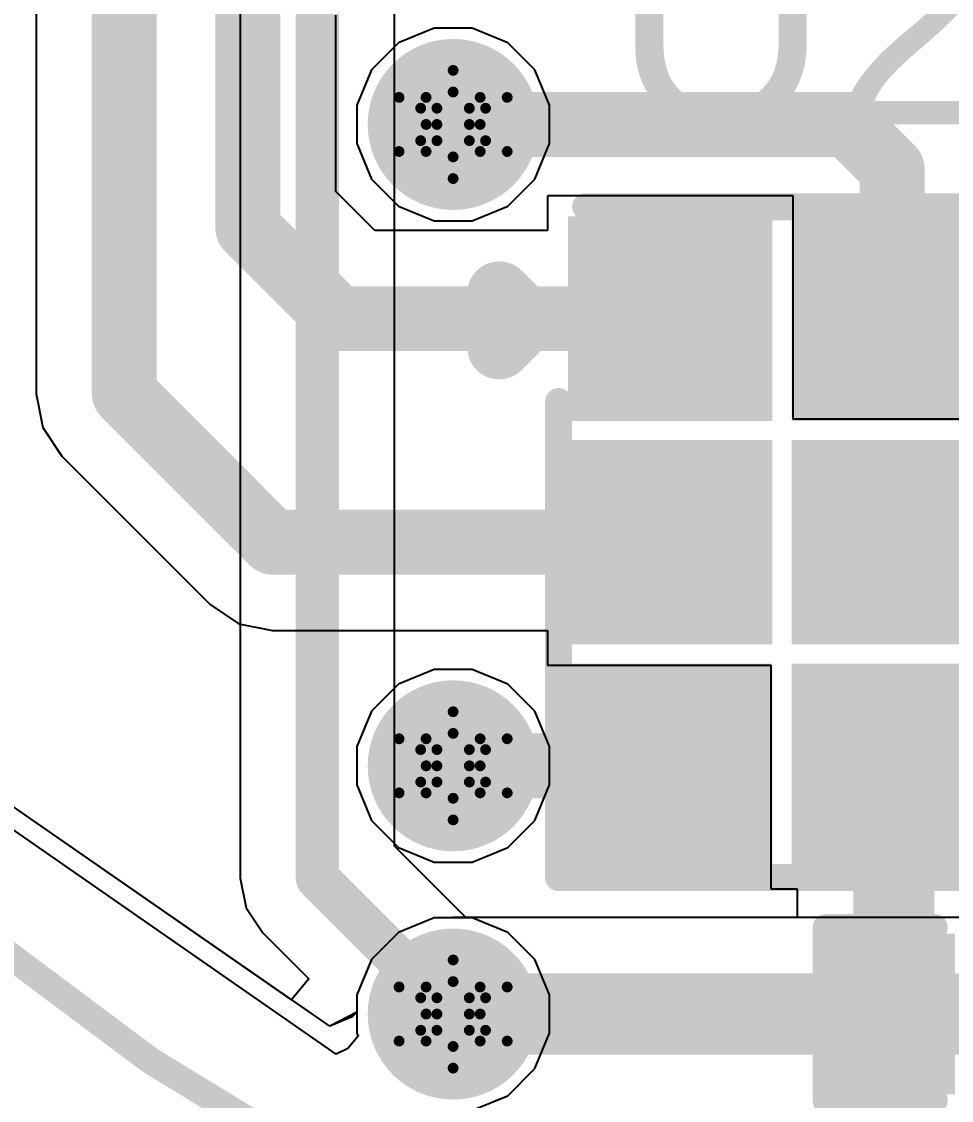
# Model space of a CAD drawing. Header units: inches. Extents: x -2.7 to 10.9, y -2.9 to 7.4.
# Drawn here: x -1.6218 to -1.4498, y -2.3724 to -2.173 of the extents above; entities that cross this region are included whole.
import ezdxf

# ---------------------------------------------------------------- set-up
doc = ezdxf.new("R2010")
doc.units = ezdxf.units.IN
doc.header["$MEASUREMENT"] = 0
for name, color, linetype in [('Board Outline', 216, 'Continuous'), ('Bottom Layer', 5, 'Continuous'), ('Bottom Solder', 6, 'Continuous'), ('Drill Drawing', 1, 'Continuous'), ('Layer 2', 16, 'Continuous'), ('Layer 3', 76, 'Continuous'), ('Top Layer', 1, 'Continuous'), ('Top Overlay', 2, 'Continuous'), ('Top Paste', 8, 'Continuous'), ('Top Solder', 216, 'Continuous'), ('Via Holes', 16, 'Continuous')]:
    doc.layers.add(name, color=color, linetype=linetype)
doc.styles.add('Arial', font='', dxfattribs={"height": 0.2})
doc.styles.get('Arial').set_extended_font_data('Arial')

# ---------------------------------------------------------------- blocks, each defined once
blk = doc.blocks.new('ENS160_BGLT_42')
at = {"layer": 'Top Layer'}
for points in [[(-0.05807, 0.05807), (-0.02461, 0.05807), (-0.02461, 0.02461), (-0.05807, 0.02461)], [(-0.01673, 0.05807), (0.01673, 0.05807), (0.01673, 0.02461), (-0.01673, 0.02461)], [(0.02461, 0.05807), (0.05807, 0.05807), (0.05807, 0.02461), (0.02461, 0.02461)], [(-0.05807, 0.01673), (-0.02461, 0.01673), (-0.02461, -0.01673), (-0.05807, -0.01673)], [(-0.01673, 0.01673), (0.01673, 0.01673), (0.01673, -0.01673), (-0.01673, -0.01673)], [(0.02461, 0.01673), (0.05807, 0.01673), (0.05807, -0.01673), (0.02461, -0.01673)], [(-0.05807, -0.02461), (-0.02461, -0.02461), (-0.02461, -0.05807), (-0.05807, -0.05807)], [(-0.01673, -0.02461), (0.01673, -0.02461), (0.01673, -0.05807), (-0.01673, -0.05807)], [(0.02461, -0.02461), (0.05807, -0.02461), (0.05807, -0.05807), (0.02461, -0.05807)]]:
    blk.add_hatch(color=1, dxfattribs=at).paths.add_polyline_path(points)
at = {"layer": 'Top Paste'}
for points in [[(-0.05807, 0.05807), (-0.02461, 0.05807), (-0.02461, 0.02461), (-0.05807, 0.02461)], [(-0.01673, 0.05807), (0.01673, 0.05807), (0.01673, 0.02461), (-0.01673, 0.02461)], [(0.02461, 0.05807), (0.05807, 0.05807), (0.05807, 0.02461), (0.02461, 0.02461)], [(-0.05807, 0.01673), (-0.02461, 0.01673), (-0.02461, -0.01673), (-0.05807, -0.01673)], [(-0.01673, 0.01673), (0.01673, 0.01673), (0.01673, -0.01673), (-0.01673, -0.01673)], [(0.02461, 0.01673), (0.05807, 0.01673), (0.05807, -0.01673), (0.02461, -0.01673)], [(-0.05807, -0.02461), (-0.02461, -0.02461), (-0.02461, -0.05807), (-0.05807, -0.05807)], [(-0.01673, -0.02461), (0.01673, -0.02461), (0.01673, -0.05807), (-0.01673, -0.05807)], [(0.02461, -0.02461), (0.05807, -0.02461), (0.05807, -0.05807), (0.02461, -0.05807)]]:
    blk.add_hatch(color=8, dxfattribs=at).paths.add_polyline_path(points)
at = {"layer": 'Top Solder'}
for points in [[(-0.06024, 0.06024), (-0.02244, 0.06024), (-0.02244, 0.02244), (-0.06024, 0.02244)], [(-0.0189, 0.06024), (0.0189, 0.06024), (0.0189, 0.02244), (-0.0189, 0.02244)], [(0.02244, 0.06024), (0.06024, 0.06024), (0.06024, 0.02244), (0.02244, 0.02244)], [(-0.06024, 0.0189), (-0.02244, 0.0189), (-0.02244, -0.0189), (-0.06024, -0.0189)], [(-0.0189, 0.0189), (0.0189, 0.0189), (0.0189, -0.0189), (-0.0189, -0.0189)], [(0.02244, 0.0189), (0.06024, 0.0189), (0.06024, -0.0189), (0.02244, -0.0189)], [(-0.06024, -0.02244), (-0.02244, -0.02244), (-0.02244, -0.06024), (-0.06024, -0.06024)], [(-0.0189, -0.02244), (0.0189, -0.02244), (0.0189, -0.06024), (-0.0189, -0.06024)], [(0.02244, -0.02244), (0.06024, -0.02244), (0.06024, -0.06024), (0.02244, -0.06024)]]:
    blk.add_hatch(color=216, dxfattribs=at).paths.add_polyline_path(points)
at = {"layer": 'Top Overlay'}
for points in [[(-0.057, 0.062, 0.005, 0.005, 0), (0.062, 0.062, 0.005, 0.005, 0)], [(0.062, -0.062, 0.005, 0.005, 0), (0.062, 0.062, 0.005, 0.005, 0)], [(-0.07298, 0.04602, 0.01181, 0.01181, 0), (-0.06798, 0.04102, 0.01181, 0.01181, 0)], [(-0.07298, 0.03602, 0.01181, 0.01181, 0), (-0.07298, 0.04602, 0.01181, 0.01181, 0)], [(-0.07298, 0.03602, 0.01181, 0.01181, 0), (-0.06798, 0.04102, 0.01181, 0.01181, 0)], [(-0.062, -0.062, 0.005, 0.005, 0), (-0.062, 0.026, 0.005, 0.005, 0)], [(-0.062, -0.062, 0.005, 0.005, 0), (0.062, -0.062, 0.005, 0.005, 0)]]:
    blk.add_lwpolyline(points, format="xyseb", dxfattribs=at)
for points in [[(-0.05825, 0.062, 0.0025, 0.0025, 1), (-0.05575, 0.062, 0.0025, 0.0025, 1)], [(0.06075, 0.062, 0.0025, 0.0025, 1), (0.06325, 0.062, 0.0025, 0.0025, 1)], [(0.06075, 0.062, 0.0025, 0.0025, 1), (0.06325, 0.062, 0.0025, 0.0025, 1)], [(-0.07594, 0.04602, 0.00591, 0.00591, 1), (-0.07003, 0.04602, 0.00591, 0.00591, 1)], [(-0.07594, 0.04602, 0.00591, 0.00591, 1), (-0.07003, 0.04602, 0.00591, 0.00591, 1)], [(-0.07094, 0.04102, 0.00591, 0.00591, 1), (-0.06503, 0.04102, 0.00591, 0.00591, 1)], [(-0.07094, 0.04102, 0.00591, 0.00591, 1), (-0.06503, 0.04102, 0.00591, 0.00591, 1)], [(-0.07594, 0.03602, 0.00591, 0.00591, 1), (-0.07003, 0.03602, 0.00591, 0.00591, 1)], [(-0.07594, 0.03602, 0.00591, 0.00591, 1), (-0.07003, 0.03602, 0.00591, 0.00591, 1)], [(-0.06325, 0.026, 0.0025, 0.0025, 1), (-0.06075, 0.026, 0.0025, 0.0025, 1)], [(-0.06325, -0.062, 0.0025, 0.0025, 1), (-0.06075, -0.062, 0.0025, 0.0025, 1)], [(-0.06325, -0.062, 0.0025, 0.0025, 1), (-0.06075, -0.062, 0.0025, 0.0025, 1)], [(0.06075, -0.062, 0.0025, 0.0025, 1), (0.06325, -0.062, 0.0025, 0.0025, 1)], [(0.06075, -0.062, 0.0025, 0.0025, 1), (0.06325, -0.062, 0.0025, 0.0025, 1)]]:
    blk.add_lwpolyline(points, format="xyseb", close=True, dxfattribs=at)
blk = doc.blocks.new('C___0402_71')
at = {"layer": 'Top Layer'}
for points in [[(-0.0275, -0.0125), (-0.0275, 0.0125), (-0.0095, 0.0125), (-0.0095, -0.0125)], [(0.0095, -0.0125), (0.0095, 0.0125), (0.0275, 0.0125), (0.0275, -0.0125)]]:
    blk.add_hatch(color=1, dxfattribs=at).paths.add_polyline_path(points)
at = {"layer": 'Top Paste'}
for points in [[(-0.0275, -0.0125), (-0.0275, 0.0125), (-0.0095, 0.0125), (-0.0095, -0.0125)], [(0.0095, -0.0125), (0.0095, 0.0125), (0.0275, 0.0125), (0.0275, -0.0125)]]:
    blk.add_hatch(color=8, dxfattribs=at).paths.add_polyline_path(points)
at = {"layer": 'Top Solder'}
for points in [[(-0.02986, -0.01486), (-0.02986, 0.01486), (-0.00714, 0.01486), (-0.00714, -0.01486)], [(0.00714, -0.01486), (0.00714, 0.01486), (0.02986, 0.01486), (0.02986, -0.01486)]]:
    blk.add_hatch(color=216, dxfattribs=at).paths.add_polyline_path(points)
at = {"layer": 'Top Overlay'}
for points in [[(-0.031, 0.016, 0.005, 0.005, 0), (-0.031, -0.016, 0.005, 0.005, 0)], [(-0.011, 0.016, 0.005, 0.005, 0), (-0.031, 0.016, 0.005, 0.005, 0)], [(0.031, 0.016, 0.005, 0.005, 0), (0.011, 0.016, 0.005, 0.005, 0)], [(0.031, 0.016, 0.005, 0.005, 0), (0.031, -0.016, 0.005, 0.005, 0)], [(-0.011, -0.016, 0.005, 0.005, 0), (-0.031, -0.016, 0.005, 0.005, 0)], [(0.031, -0.016, 0.005, 0.005, 0), (0.011, -0.016, 0.005, 0.005, 0)]]:
    blk.add_lwpolyline(points, format="xyseb", dxfattribs=at)
for points in [[(-0.03225, 0.016, 0.0025, 0.0025, 1), (-0.02975, 0.016, 0.0025, 0.0025, 1)], [(-0.03225, 0.016, 0.0025, 0.0025, 1), (-0.02975, 0.016, 0.0025, 0.0025, 1)], [(-0.01225, 0.016, 0.0025, 0.0025, 1), (-0.00975, 0.016, 0.0025, 0.0025, 1)], [(0.00975, 0.016, 0.0025, 0.0025, 1), (0.01225, 0.016, 0.0025, 0.0025, 1)], [(0.02975, 0.016, 0.0025, 0.0025, 1), (0.03225, 0.016, 0.0025, 0.0025, 1)], [(0.02975, 0.016, 0.0025, 0.0025, 1), (0.03225, 0.016, 0.0025, 0.0025, 1)], [(-0.03225, -0.016, 0.0025, 0.0025, 1), (-0.02975, -0.016, 0.0025, 0.0025, 1)], [(-0.03225, -0.016, 0.0025, 0.0025, 1), (-0.02975, -0.016, 0.0025, 0.0025, 1)], [(-0.01225, -0.016, 0.0025, 0.0025, 1), (-0.00975, -0.016, 0.0025, 0.0025, 1)], [(0.00975, -0.016, 0.0025, 0.0025, 1), (0.01225, -0.016, 0.0025, 0.0025, 1)], [(0.02975, -0.016, 0.0025, 0.0025, 1), (0.03225, -0.016, 0.0025, 0.0025, 1)], [(0.02975, -0.016, 0.0025, 0.0025, 1), (0.03225, -0.016, 0.0025, 0.0025, 1)]]:
    blk.add_lwpolyline(points, format="xyseb", close=True, dxfattribs=at)

msp = doc.modelspace()

# ---------------------------------------------------------------- hatches: boundary and pattern name
at = {"layer": 'Bottom Layer'}
h = msp.add_hatch(color=5, dxfattribs=at)
edge = h.paths.add_edge_path()
edge.add_arc((-1.542, -2.19199), 0.01181, 0, 360)
h = msp.add_hatch(color=5, dxfattribs=at)
edge = h.paths.add_edge_path()
edge.add_arc((-1.542, -2.31057), 0.01181, 0, 360)
h = msp.add_hatch(color=5, dxfattribs=at)
edge = h.paths.add_edge_path()
edge.add_arc((-1.542, -2.35646), 0.01181, 0, 360)
at = {"layer": 'Bottom Solder'}
h = msp.add_hatch(color=6, dxfattribs=at)
edge = h.paths.add_edge_path()
edge.add_arc((-1.542, -2.19199), 0.01581, 0, 360)
h = msp.add_hatch(color=6, dxfattribs=at)
edge = h.paths.add_edge_path()
edge.add_arc((-1.542, -2.31057), 0.01581, 0, 360)
h = msp.add_hatch(color=6, dxfattribs=at)
edge = h.paths.add_edge_path()
edge.add_arc((-1.542, -2.35646), 0.01581, 0, 360)
at = {"layer": 'Layer 2'}
h = msp.add_hatch(color=16, dxfattribs=at)
edge = h.paths.add_edge_path()
edge.add_arc((-1.542, -2.19199), 0.01181, 0, 360)
h = msp.add_hatch(color=16, dxfattribs=at)
edge = h.paths.add_edge_path()
edge.add_arc((-1.542, -2.31057), 0.01181, 0, 360)
h = msp.add_hatch(color=16, dxfattribs=at)
edge = h.paths.add_edge_path()
edge.add_arc((-1.542, -2.35646), 0.01181, 0, 360)
at = {"layer": 'Layer 3'}
h = msp.add_hatch(color=76, dxfattribs=at)
edge = h.paths.add_edge_path()
edge.add_arc((-1.542, -2.19199), 0.01181, 0, 360)
h = msp.add_hatch(color=76, dxfattribs=at)
edge = h.paths.add_edge_path()
edge.add_arc((-1.542, -2.31057), 0.01181, 0, 360)
h = msp.add_hatch(color=76, dxfattribs=at)
edge = h.paths.add_edge_path()
edge.add_arc((-1.542, -2.35646), 0.01181, 0, 360)
at = {"layer": 'Top Layer'}
h = msp.add_hatch(color=1, dxfattribs=at)
edge = h.paths.add_edge_path()
edge.add_arc((-1.542, -2.19199), 0.01181, 0, 360)
h = msp.add_hatch(color=1, dxfattribs=at)
edge = h.paths.add_edge_path()
edge.add_arc((-1.542, -2.31057), 0.01181, 0, 360)
h = msp.add_hatch(color=1, dxfattribs=at)
edge = h.paths.add_edge_path()
edge.add_arc((-1.542, -2.35646), 0.01181, 0, 360)
at = {"layer": 'Top Solder'}
h = msp.add_hatch(color=216, dxfattribs=at)
edge = h.paths.add_edge_path()
edge.add_arc((-1.542, -2.19199), 0.01581, 0, 360)
h = msp.add_hatch(color=216, dxfattribs=at)
edge = h.paths.add_edge_path()
edge.add_arc((-1.542, -2.31057), 0.01581, 0, 360)
h = msp.add_hatch(color=216, dxfattribs=at)
edge = h.paths.add_edge_path()
edge.add_arc((-1.542, -2.35646), 0.01581, 0, 360)
at = {"layer": 'Via Holes'}
h = msp.add_hatch(color=7, dxfattribs=at)
edge = h.paths.add_edge_path()
edge.add_arc((-1.542, -2.19199), 0.00591, 0, 360)
h = msp.add_hatch(color=7, dxfattribs=at)
edge = h.paths.add_edge_path()
edge.add_arc((-1.542, -2.31057), 0.00591, 0, 360)
h = msp.add_hatch(color=7, dxfattribs=at)
edge = h.paths.add_edge_path()
edge.add_arc((-1.542, -2.35646), 0.00591, 0, 360)

# ---------------------------------------------------------------- linework, layer by layer
at = {"layer": 'Board Outline'}
msp.add_lwpolyline([(2.84412, -0.24125, 0.005, 0.005, -0.741893), (-2.49969, -1.37795, 0.005, 0.005, 0)], format="xyseb", dxfattribs=at)
at = {"layer": 'Bottom Layer'}
for p, q in [((-1.58138, -1.73042), (-1.58138, -2.33135)), ((-1.55284, -2.32543), (-1.55284, -1.84488)), ((-1.57191, -2.35381), (-1.64501, -2.30313)), ((-1.53966, -2.33861), (-1.55284, -2.32543)), ((-1.58138, -2.33135), (-1.58138, -2.33135)), ((-1.58138, -2.33135), (-1.5803, -2.33681)), ((-1.5803, -2.33681), (-1.5772, -2.34144)), ((-1.44414, -2.33861), (-1.53966, -2.33861)), ((-1.5772, -2.34144), (-1.56869, -2.34995)), ((-1.56869, -2.34995), (-1.57191, -2.35381))]:
    msp.add_line(p, q, dxfattribs=at)
for points in [[(-1.56711, -2.33135, 0.008, 0.008, 0), (-1.56711, -1.72451, 0.008, 0.008, 0)], [(-1.56711, -2.33135, 0.008, 0.008, 0), (-1.542, -2.35646, 0.008, 0.008, 0)], [(-1.542, -2.35646, 0.015, 0.015, 0), (-1.43675, -2.35646, 0.015, 0.015, 0)]]:
    msp.add_lwpolyline(points, format="xyseb", dxfattribs=at)
for points in [[(-1.56911, -2.33135, 0.004, 0.004, 1), (-1.56511, -2.33135, 0.004, 0.004, 1)], [(-1.56911, -2.33135, 0.004, 0.004, 1), (-1.56511, -2.33135, 0.004, 0.004, 1)], [(-1.54575, -2.35646, 0.0075, 0.0075, 1), (-1.53825, -2.35646, 0.0075, 0.0075, 1)], [(-1.544, -2.35646, 0.004, 0.004, 1), (-1.54, -2.35646, 0.004, 0.004, 1)]]:
    msp.add_lwpolyline(points, format="xyseb", close=True, dxfattribs=at)
at = {"layer": 'Drill Drawing'}
for points in [[(-1.547, -2.18699, 0.002, 0.002, 0), (-1.542, -2.18199, 0.002, 0.002, 0)], [(-1.542, -2.18199, 0.002, 0.002, 0), (-1.537, -2.18699, 0.002, 0.002, 0)], [(-1.552, -2.18699, 0.002, 0.002, 0), (-1.547, -2.19199, 0.002, 0.002, 0)], [(-1.552, -2.18699, 0.002, 0.002, 0), (-1.547, -2.18699, 0.002, 0.002, 0)], [(-1.545, -2.18899, 0.002, 0.002, 0), (-1.542, -2.18599, 0.002, 0.002, 0)], [(-1.542, -2.18599, 0.002, 0.002, 0), (-1.539, -2.18899, 0.002, 0.002, 0)], [(-1.537, -2.18699, 0.002, 0.002, 0), (-1.532, -2.18699, 0.002, 0.002, 0)], [(-1.537, -2.19199, 0.002, 0.002, 0), (-1.532, -2.18699, 0.002, 0.002, 0)], [(-1.548, -2.18899, 0.002, 0.002, 0), (-1.545, -2.19199, 0.002, 0.002, 0)], [(-1.548, -2.18899, 0.002, 0.002, 0), (-1.545, -2.18899, 0.002, 0.002, 0)], [(-1.539, -2.18899, 0.002, 0.002, 0), (-1.536, -2.18899, 0.002, 0.002, 0)], [(-1.539, -2.19199, 0.002, 0.002, 0), (-1.536, -2.18899, 0.002, 0.002, 0)], [(-1.552, -2.19699, 0.002, 0.002, 0), (-1.547, -2.19199, 0.002, 0.002, 0)], [(-1.548, -2.19499, 0.002, 0.002, 0), (-1.545, -2.19199, 0.002, 0.002, 0)], [(-1.539, -2.19199, 0.002, 0.002, 0), (-1.536, -2.19499, 0.002, 0.002, 0)], [(-1.537, -2.19199, 0.002, 0.002, 0), (-1.532, -2.19699, 0.002, 0.002, 0)], [(-1.548, -2.19499, 0.002, 0.002, 0), (-1.545, -2.19499, 0.002, 0.002, 0)], [(-1.545, -2.19499, 0.002, 0.002, 0), (-1.542, -2.19799, 0.002, 0.002, 0)], [(-1.542, -2.19799, 0.002, 0.002, 0), (-1.539, -2.19499, 0.002, 0.002, 0)], [(-1.539, -2.19499, 0.002, 0.002, 0), (-1.536, -2.19499, 0.002, 0.002, 0)], [(-1.552, -2.19699, 0.002, 0.002, 0), (-1.547, -2.19699, 0.002, 0.002, 0)], [(-1.547, -2.19699, 0.002, 0.002, 0), (-1.542, -2.20199, 0.002, 0.002, 0)], [(-1.542, -2.20199, 0.002, 0.002, 0), (-1.537, -2.19699, 0.002, 0.002, 0)], [(-1.537, -2.19699, 0.002, 0.002, 0), (-1.532, -2.19699, 0.002, 0.002, 0)], [(-1.547, -2.30557, 0.002, 0.002, 0), (-1.542, -2.30057, 0.002, 0.002, 0)], [(-1.542, -2.30057, 0.002, 0.002, 0), (-1.537, -2.30557, 0.002, 0.002, 0)], [(-1.545, -2.30757, 0.002, 0.002, 0), (-1.542, -2.30457, 0.002, 0.002, 0)], [(-1.542, -2.30457, 0.002, 0.002, 0), (-1.539, -2.30757, 0.002, 0.002, 0)], [(-1.552, -2.30557, 0.002, 0.002, 0), (-1.547, -2.31057, 0.002, 0.002, 0)], [(-1.552, -2.30557, 0.002, 0.002, 0), (-1.547, -2.30557, 0.002, 0.002, 0)], [(-1.537, -2.30557, 0.002, 0.002, 0), (-1.532, -2.30557, 0.002, 0.002, 0)], [(-1.537, -2.31057, 0.002, 0.002, 0), (-1.532, -2.30557, 0.002, 0.002, 0)], [(-1.548, -2.30757, 0.002, 0.002, 0), (-1.545, -2.31057, 0.002, 0.002, 0)], [(-1.548, -2.30757, 0.002, 0.002, 0), (-1.545, -2.30757, 0.002, 0.002, 0)], [(-1.539, -2.30757, 0.002, 0.002, 0), (-1.536, -2.30757, 0.002, 0.002, 0)], [(-1.539, -2.31057, 0.002, 0.002, 0), (-1.536, -2.30757, 0.002, 0.002, 0)], [(-1.552, -2.31557, 0.002, 0.002, 0), (-1.547, -2.31057, 0.002, 0.002, 0)], [(-1.548, -2.31357, 0.002, 0.002, 0), (-1.545, -2.31057, 0.002, 0.002, 0)], [(-1.539, -2.31057, 0.002, 0.002, 0), (-1.536, -2.31357, 0.002, 0.002, 0)], [(-1.537, -2.31057, 0.002, 0.002, 0), (-1.532, -2.31557, 0.002, 0.002, 0)], [(-1.548, -2.31357, 0.002, 0.002, 0), (-1.545, -2.31357, 0.002, 0.002, 0)], [(-1.545, -2.31357, 0.002, 0.002, 0), (-1.542, -2.31657, 0.002, 0.002, 0)], [(-1.542, -2.31657, 0.002, 0.002, 0), (-1.539, -2.31357, 0.002, 0.002, 0)], [(-1.539, -2.31357, 0.002, 0.002, 0), (-1.536, -2.31357, 0.002, 0.002, 0)], [(-1.552, -2.31557, 0.002, 0.002, 0), (-1.547, -2.31557, 0.002, 0.002, 0)], [(-1.547, -2.31557, 0.002, 0.002, 0), (-1.542, -2.32057, 0.002, 0.002, 0)], [(-1.542, -2.32057, 0.002, 0.002, 0), (-1.537, -2.31557, 0.002, 0.002, 0)], [(-1.537, -2.31557, 0.002, 0.002, 0), (-1.532, -2.31557, 0.002, 0.002, 0)], [(-1.547, -2.35146, 0.002, 0.002, 0), (-1.542, -2.34646, 0.002, 0.002, 0)], [(-1.542, -2.34646, 0.002, 0.002, 0), (-1.537, -2.35146, 0.002, 0.002, 0)], [(-1.545, -2.35346, 0.002, 0.002, 0), (-1.542, -2.35046, 0.002, 0.002, 0)], [(-1.542, -2.35046, 0.002, 0.002, 0), (-1.539, -2.35346, 0.002, 0.002, 0)], [(-1.552, -2.35146, 0.002, 0.002, 0), (-1.547, -2.35646, 0.002, 0.002, 0)], [(-1.552, -2.35146, 0.002, 0.002, 0), (-1.547, -2.35146, 0.002, 0.002, 0)], [(-1.537, -2.35146, 0.002, 0.002, 0), (-1.532, -2.35146, 0.002, 0.002, 0)], [(-1.537, -2.35646, 0.002, 0.002, 0), (-1.532, -2.35146, 0.002, 0.002, 0)], [(-1.548, -2.35346, 0.002, 0.002, 0), (-1.545, -2.35646, 0.002, 0.002, 0)], [(-1.548, -2.35346, 0.002, 0.002, 0), (-1.545, -2.35346, 0.002, 0.002, 0)], [(-1.539, -2.35346, 0.002, 0.002, 0), (-1.536, -2.35346, 0.002, 0.002, 0)], [(-1.539, -2.35646, 0.002, 0.002, 0), (-1.536, -2.35346, 0.002, 0.002, 0)], [(-1.552, -2.36146, 0.002, 0.002, 0), (-1.547, -2.35646, 0.002, 0.002, 0)], [(-1.548, -2.35946, 0.002, 0.002, 0), (-1.545, -2.35646, 0.002, 0.002, 0)], [(-1.539, -2.35646, 0.002, 0.002, 0), (-1.536, -2.35946, 0.002, 0.002, 0)], [(-1.537, -2.35646, 0.002, 0.002, 0), (-1.532, -2.36146, 0.002, 0.002, 0)], [(-1.548, -2.35946, 0.002, 0.002, 0), (-1.545, -2.35946, 0.002, 0.002, 0)], [(-1.545, -2.35946, 0.002, 0.002, 0), (-1.542, -2.36246, 0.002, 0.002, 0)], [(-1.542, -2.36246, 0.002, 0.002, 0), (-1.539, -2.35946, 0.002, 0.002, 0)], [(-1.539, -2.35946, 0.002, 0.002, 0), (-1.536, -2.35946, 0.002, 0.002, 0)], [(-1.552, -2.36146, 0.002, 0.002, 0), (-1.547, -2.36146, 0.002, 0.002, 0)], [(-1.547, -2.36146, 0.002, 0.002, 0), (-1.542, -2.36646, 0.002, 0.002, 0)], [(-1.542, -2.36646, 0.002, 0.002, 0), (-1.537, -2.36146, 0.002, 0.002, 0)], [(-1.537, -2.36146, 0.002, 0.002, 0), (-1.532, -2.36146, 0.002, 0.002, 0)]]:
    msp.add_lwpolyline(points, format="xyseb", dxfattribs=at)
for points in [[(-1.5425, -2.18199, 0.001, 0.001, 1), (-1.5415, -2.18199, 0.001, 0.001, 1)], [(-1.5425, -2.18199, 0.001, 0.001, 1), (-1.5415, -2.18199, 0.001, 0.001, 1)], [(-1.5525, -2.18699, 0.001, 0.001, 1), (-1.5515, -2.18699, 0.001, 0.001, 1)], [(-1.5525, -2.18699, 0.001, 0.001, 1), (-1.5515, -2.18699, 0.001, 0.001, 1)], [(-1.5475, -2.18699, 0.001, 0.001, 1), (-1.5465, -2.18699, 0.001, 0.001, 1)], [(-1.5475, -2.18699, 0.001, 0.001, 1), (-1.5465, -2.18699, 0.001, 0.001, 1)], [(-1.5425, -2.18599, 0.001, 0.001, 1), (-1.5415, -2.18599, 0.001, 0.001, 1)], [(-1.5425, -2.18599, 0.001, 0.001, 1), (-1.5415, -2.18599, 0.001, 0.001, 1)], [(-1.5375, -2.18699, 0.001, 0.001, 1), (-1.5365, -2.18699, 0.001, 0.001, 1)], [(-1.5375, -2.18699, 0.001, 0.001, 1), (-1.5365, -2.18699, 0.001, 0.001, 1)], [(-1.5325, -2.18699, 0.001, 0.001, 1), (-1.5315, -2.18699, 0.001, 0.001, 1)], [(-1.5325, -2.18699, 0.001, 0.001, 1), (-1.5315, -2.18699, 0.001, 0.001, 1)], [(-1.5485, -2.18899, 0.001, 0.001, 1), (-1.5475, -2.18899, 0.001, 0.001, 1)], [(-1.5485, -2.18899, 0.001, 0.001, 1), (-1.5475, -2.18899, 0.001, 0.001, 1)], [(-1.5455, -2.18899, 0.001, 0.001, 1), (-1.5445, -2.18899, 0.001, 0.001, 1)], [(-1.5455, -2.18899, 0.001, 0.001, 1), (-1.5445, -2.18899, 0.001, 0.001, 1)], [(-1.5395, -2.18899, 0.001, 0.001, 1), (-1.5385, -2.18899, 0.001, 0.001, 1)], [(-1.5395, -2.18899, 0.001, 0.001, 1), (-1.5385, -2.18899, 0.001, 0.001, 1)], [(-1.5365, -2.18899, 0.001, 0.001, 1), (-1.5355, -2.18899, 0.001, 0.001, 1)], [(-1.5365, -2.18899, 0.001, 0.001, 1), (-1.5355, -2.18899, 0.001, 0.001, 1)], [(-1.5475, -2.19199, 0.001, 0.001, 1), (-1.5465, -2.19199, 0.001, 0.001, 1)], [(-1.5475, -2.19199, 0.001, 0.001, 1), (-1.5465, -2.19199, 0.001, 0.001, 1)], [(-1.5455, -2.19199, 0.001, 0.001, 1), (-1.5445, -2.19199, 0.001, 0.001, 1)], [(-1.5455, -2.19199, 0.001, 0.001, 1), (-1.5445, -2.19199, 0.001, 0.001, 1)], [(-1.5395, -2.19199, 0.001, 0.001, 1), (-1.5385, -2.19199, 0.001, 0.001, 1)], [(-1.5395, -2.19199, 0.001, 0.001, 1), (-1.5385, -2.19199, 0.001, 0.001, 1)], [(-1.5375, -2.19199, 0.001, 0.001, 1), (-1.5365, -2.19199, 0.001, 0.001, 1)], [(-1.5375, -2.19199, 0.001, 0.001, 1), (-1.5365, -2.19199, 0.001, 0.001, 1)], [(-1.5485, -2.19499, 0.001, 0.001, 1), (-1.5475, -2.19499, 0.001, 0.001, 1)], [(-1.5485, -2.19499, 0.001, 0.001, 1), (-1.5475, -2.19499, 0.001, 0.001, 1)], [(-1.5455, -2.19499, 0.001, 0.001, 1), (-1.5445, -2.19499, 0.001, 0.001, 1)], [(-1.5455, -2.19499, 0.001, 0.001, 1), (-1.5445, -2.19499, 0.001, 0.001, 1)], [(-1.5395, -2.19499, 0.001, 0.001, 1), (-1.5385, -2.19499, 0.001, 0.001, 1)], [(-1.5395, -2.19499, 0.001, 0.001, 1), (-1.5385, -2.19499, 0.001, 0.001, 1)], [(-1.5365, -2.19499, 0.001, 0.001, 1), (-1.5355, -2.19499, 0.001, 0.001, 1)], [(-1.5365, -2.19499, 0.001, 0.001, 1), (-1.5355, -2.19499, 0.001, 0.001, 1)], [(-1.5525, -2.19699, 0.001, 0.001, 1), (-1.5515, -2.19699, 0.001, 0.001, 1)], [(-1.5525, -2.19699, 0.001, 0.001, 1), (-1.5515, -2.19699, 0.001, 0.001, 1)], [(-1.5475, -2.19699, 0.001, 0.001, 1), (-1.5465, -2.19699, 0.001, 0.001, 1)], [(-1.5475, -2.19699, 0.001, 0.001, 1), (-1.5465, -2.19699, 0.001, 0.001, 1)], [(-1.5375, -2.19699, 0.001, 0.001, 1), (-1.5365, -2.19699, 0.001, 0.001, 1)], [(-1.5375, -2.19699, 0.001, 0.001, 1), (-1.5365, -2.19699, 0.001, 0.001, 1)], [(-1.5325, -2.19699, 0.001, 0.001, 1), (-1.5315, -2.19699, 0.001, 0.001, 1)], [(-1.5325, -2.19699, 0.001, 0.001, 1), (-1.5315, -2.19699, 0.001, 0.001, 1)], [(-1.5425, -2.19799, 0.001, 0.001, 1), (-1.5415, -2.19799, 0.001, 0.001, 1)], [(-1.5425, -2.19799, 0.001, 0.001, 1), (-1.5415, -2.19799, 0.001, 0.001, 1)], [(-1.5425, -2.20199, 0.001, 0.001, 1), (-1.5415, -2.20199, 0.001, 0.001, 1)], [(-1.5425, -2.20199, 0.001, 0.001, 1), (-1.5415, -2.20199, 0.001, 0.001, 1)], [(-1.5425, -2.30057, 0.001, 0.001, 1), (-1.5415, -2.30057, 0.001, 0.001, 1)], [(-1.5425, -2.30057, 0.001, 0.001, 1), (-1.5415, -2.30057, 0.001, 0.001, 1)], [(-1.5425, -2.30457, 0.001, 0.001, 1), (-1.5415, -2.30457, 0.001, 0.001, 1)], [(-1.5425, -2.30457, 0.001, 0.001, 1), (-1.5415, -2.30457, 0.001, 0.001, 1)], [(-1.5525, -2.30557, 0.001, 0.001, 1), (-1.5515, -2.30557, 0.001, 0.001, 1)], [(-1.5525, -2.30557, 0.001, 0.001, 1), (-1.5515, -2.30557, 0.001, 0.001, 1)], [(-1.5475, -2.30557, 0.001, 0.001, 1), (-1.5465, -2.30557, 0.001, 0.001, 1)], [(-1.5475, -2.30557, 0.001, 0.001, 1), (-1.5465, -2.30557, 0.001, 0.001, 1)], [(-1.5375, -2.30557, 0.001, 0.001, 1), (-1.5365, -2.30557, 0.001, 0.001, 1)], [(-1.5375, -2.30557, 0.001, 0.001, 1), (-1.5365, -2.30557, 0.001, 0.001, 1)], [(-1.5325, -2.30557, 0.001, 0.001, 1), (-1.5315, -2.30557, 0.001, 0.001, 1)], [(-1.5325, -2.30557, 0.001, 0.001, 1), (-1.5315, -2.30557, 0.001, 0.001, 1)], [(-1.5485, -2.30757, 0.001, 0.001, 1), (-1.5475, -2.30757, 0.001, 0.001, 1)], [(-1.5485, -2.30757, 0.001, 0.001, 1), (-1.5475, -2.30757, 0.001, 0.001, 1)], [(-1.5455, -2.30757, 0.001, 0.001, 1), (-1.5445, -2.30757, 0.001, 0.001, 1)], [(-1.5455, -2.30757, 0.001, 0.001, 1), (-1.5445, -2.30757, 0.001, 0.001, 1)], [(-1.5395, -2.30757, 0.001, 0.001, 1), (-1.5385, -2.30757, 0.001, 0.001, 1)], [(-1.5395, -2.30757, 0.001, 0.001, 1), (-1.5385, -2.30757, 0.001, 0.001, 1)], [(-1.5365, -2.30757, 0.001, 0.001, 1), (-1.5355, -2.30757, 0.001, 0.001, 1)], [(-1.5365, -2.30757, 0.001, 0.001, 1), (-1.5355, -2.30757, 0.001, 0.001, 1)], [(-1.5475, -2.31057, 0.001, 0.001, 1), (-1.5465, -2.31057, 0.001, 0.001, 1)], [(-1.5475, -2.31057, 0.001, 0.001, 1), (-1.5465, -2.31057, 0.001, 0.001, 1)], [(-1.5455, -2.31057, 0.001, 0.001, 1), (-1.5445, -2.31057, 0.001, 0.001, 1)], [(-1.5455, -2.31057, 0.001, 0.001, 1), (-1.5445, -2.31057, 0.001, 0.001, 1)], [(-1.5395, -2.31057, 0.001, 0.001, 1), (-1.5385, -2.31057, 0.001, 0.001, 1)], [(-1.5395, -2.31057, 0.001, 0.001, 1), (-1.5385, -2.31057, 0.001, 0.001, 1)], [(-1.5375, -2.31057, 0.001, 0.001, 1), (-1.5365, -2.31057, 0.001, 0.001, 1)], [(-1.5375, -2.31057, 0.001, 0.001, 1), (-1.5365, -2.31057, 0.001, 0.001, 1)], [(-1.5485, -2.31357, 0.001, 0.001, 1), (-1.5475, -2.31357, 0.001, 0.001, 1)], [(-1.5485, -2.31357, 0.001, 0.001, 1), (-1.5475, -2.31357, 0.001, 0.001, 1)], [(-1.5455, -2.31357, 0.001, 0.001, 1), (-1.5445, -2.31357, 0.001, 0.001, 1)], [(-1.5455, -2.31357, 0.001, 0.001, 1), (-1.5445, -2.31357, 0.001, 0.001, 1)], [(-1.5395, -2.31357, 0.001, 0.001, 1), (-1.5385, -2.31357, 0.001, 0.001, 1)], [(-1.5395, -2.31357, 0.001, 0.001, 1), (-1.5385, -2.31357, 0.001, 0.001, 1)], [(-1.5365, -2.31357, 0.001, 0.001, 1), (-1.5355, -2.31357, 0.001, 0.001, 1)], [(-1.5365, -2.31357, 0.001, 0.001, 1), (-1.5355, -2.31357, 0.001, 0.001, 1)], [(-1.5525, -2.31557, 0.001, 0.001, 1), (-1.5515, -2.31557, 0.001, 0.001, 1)], [(-1.5525, -2.31557, 0.001, 0.001, 1), (-1.5515, -2.31557, 0.001, 0.001, 1)], [(-1.5475, -2.31557, 0.001, 0.001, 1), (-1.5465, -2.31557, 0.001, 0.001, 1)], [(-1.5475, -2.31557, 0.001, 0.001, 1), (-1.5465, -2.31557, 0.001, 0.001, 1)], [(-1.5425, -2.31657, 0.001, 0.001, 1), (-1.5415, -2.31657, 0.001, 0.001, 1)], [(-1.5425, -2.31657, 0.001, 0.001, 1), (-1.5415, -2.31657, 0.001, 0.001, 1)], [(-1.5375, -2.31557, 0.001, 0.001, 1), (-1.5365, -2.31557, 0.001, 0.001, 1)], [(-1.5375, -2.31557, 0.001, 0.001, 1), (-1.5365, -2.31557, 0.001, 0.001, 1)], [(-1.5325, -2.31557, 0.001, 0.001, 1), (-1.5315, -2.31557, 0.001, 0.001, 1)], [(-1.5325, -2.31557, 0.001, 0.001, 1), (-1.5315, -2.31557, 0.001, 0.001, 1)], [(-1.5425, -2.32057, 0.001, 0.001, 1), (-1.5415, -2.32057, 0.001, 0.001, 1)], [(-1.5425, -2.32057, 0.001, 0.001, 1), (-1.5415, -2.32057, 0.001, 0.001, 1)], [(-1.5425, -2.34646, 0.001, 0.001, 1), (-1.5415, -2.34646, 0.001, 0.001, 1)], [(-1.5425, -2.34646, 0.001, 0.001, 1), (-1.5415, -2.34646, 0.001, 0.001, 1)], [(-1.5425, -2.35046, 0.001, 0.001, 1), (-1.5415, -2.35046, 0.001, 0.001, 1)], [(-1.5425, -2.35046, 0.001, 0.001, 1), (-1.5415, -2.35046, 0.001, 0.001, 1)], [(-1.5525, -2.35146, 0.001, 0.001, 1), (-1.5515, -2.35146, 0.001, 0.001, 1)], [(-1.5525, -2.35146, 0.001, 0.001, 1), (-1.5515, -2.35146, 0.001, 0.001, 1)], [(-1.5475, -2.35146, 0.001, 0.001, 1), (-1.5465, -2.35146, 0.001, 0.001, 1)], [(-1.5475, -2.35146, 0.001, 0.001, 1), (-1.5465, -2.35146, 0.001, 0.001, 1)], [(-1.5375, -2.35146, 0.001, 0.001, 1), (-1.5365, -2.35146, 0.001, 0.001, 1)], [(-1.5375, -2.35146, 0.001, 0.001, 1), (-1.5365, -2.35146, 0.001, 0.001, 1)], [(-1.5325, -2.35146, 0.001, 0.001, 1), (-1.5315, -2.35146, 0.001, 0.001, 1)], [(-1.5325, -2.35146, 0.001, 0.001, 1), (-1.5315, -2.35146, 0.001, 0.001, 1)], [(-1.5485, -2.35346, 0.001, 0.001, 1), (-1.5475, -2.35346, 0.001, 0.001, 1)], [(-1.5485, -2.35346, 0.001, 0.001, 1), (-1.5475, -2.35346, 0.001, 0.001, 1)], [(-1.5455, -2.35346, 0.001, 0.001, 1), (-1.5445, -2.35346, 0.001, 0.001, 1)], [(-1.5455, -2.35346, 0.001, 0.001, 1), (-1.5445, -2.35346, 0.001, 0.001, 1)], [(-1.5395, -2.35346, 0.001, 0.001, 1), (-1.5385, -2.35346, 0.001, 0.001, 1)], [(-1.5395, -2.35346, 0.001, 0.001, 1), (-1.5385, -2.35346, 0.001, 0.001, 1)], [(-1.5365, -2.35346, 0.001, 0.001, 1), (-1.5355, -2.35346, 0.001, 0.001, 1)], [(-1.5365, -2.35346, 0.001, 0.001, 1), (-1.5355, -2.35346, 0.001, 0.001, 1)], [(-1.5475, -2.35646, 0.001, 0.001, 1), (-1.5465, -2.35646, 0.001, 0.001, 1)], [(-1.5475, -2.35646, 0.001, 0.001, 1), (-1.5465, -2.35646, 0.001, 0.001, 1)], [(-1.5455, -2.35646, 0.001, 0.001, 1), (-1.5445, -2.35646, 0.001, 0.001, 1)], [(-1.5455, -2.35646, 0.001, 0.001, 1), (-1.5445, -2.35646, 0.001, 0.001, 1)], [(-1.5395, -2.35646, 0.001, 0.001, 1), (-1.5385, -2.35646, 0.001, 0.001, 1)], [(-1.5395, -2.35646, 0.001, 0.001, 1), (-1.5385, -2.35646, 0.001, 0.001, 1)], [(-1.5375, -2.35646, 0.001, 0.001, 1), (-1.5365, -2.35646, 0.001, 0.001, 1)], [(-1.5375, -2.35646, 0.001, 0.001, 1), (-1.5365, -2.35646, 0.001, 0.001, 1)], [(-1.5485, -2.35946, 0.001, 0.001, 1), (-1.5475, -2.35946, 0.001, 0.001, 1)], [(-1.5485, -2.35946, 0.001, 0.001, 1), (-1.5475, -2.35946, 0.001, 0.001, 1)], [(-1.5455, -2.35946, 0.001, 0.001, 1), (-1.5445, -2.35946, 0.001, 0.001, 1)], [(-1.5455, -2.35946, 0.001, 0.001, 1), (-1.5445, -2.35946, 0.001, 0.001, 1)], [(-1.5395, -2.35946, 0.001, 0.001, 1), (-1.5385, -2.35946, 0.001, 0.001, 1)], [(-1.5395, -2.35946, 0.001, 0.001, 1), (-1.5385, -2.35946, 0.001, 0.001, 1)], [(-1.5365, -2.35946, 0.001, 0.001, 1), (-1.5355, -2.35946, 0.001, 0.001, 1)], [(-1.5365, -2.35946, 0.001, 0.001, 1), (-1.5355, -2.35946, 0.001, 0.001, 1)], [(-1.5525, -2.36146, 0.001, 0.001, 1), (-1.5515, -2.36146, 0.001, 0.001, 1)], [(-1.5525, -2.36146, 0.001, 0.001, 1), (-1.5515, -2.36146, 0.001, 0.001, 1)], [(-1.5475, -2.36146, 0.001, 0.001, 1), (-1.5465, -2.36146, 0.001, 0.001, 1)], [(-1.5475, -2.36146, 0.001, 0.001, 1), (-1.5465, -2.36146, 0.001, 0.001, 1)], [(-1.5425, -2.36246, 0.001, 0.001, 1), (-1.5415, -2.36246, 0.001, 0.001, 1)], [(-1.5425, -2.36246, 0.001, 0.001, 1), (-1.5415, -2.36246, 0.001, 0.001, 1)], [(-1.5375, -2.36146, 0.001, 0.001, 1), (-1.5365, -2.36146, 0.001, 0.001, 1)], [(-1.5375, -2.36146, 0.001, 0.001, 1), (-1.5365, -2.36146, 0.001, 0.001, 1)], [(-1.5325, -2.36146, 0.001, 0.001, 1), (-1.5315, -2.36146, 0.001, 0.001, 1)], [(-1.5325, -2.36146, 0.001, 0.001, 1), (-1.5315, -2.36146, 0.001, 0.001, 1)], [(-1.5425, -2.36646, 0.001, 0.001, 1), (-1.5415, -2.36646, 0.001, 0.001, 1)], [(-1.5425, -2.36646, 0.001, 0.001, 1), (-1.5415, -2.36646, 0.001, 0.001, 1)]]:
    msp.add_lwpolyline(points, format="xyseb", close=True, dxfattribs=at)
at = {"layer": 'Layer 2'}
for p, q in [((-1.56481, -2.35873), (-1.64501, -2.30313)), ((-1.54554, -2.33865), (-1.55209, -2.34136)), ((-1.53846, -2.33865), (-1.54554, -2.33865)), ((-1.53191, -2.34136), (-1.53846, -2.33865)), ((-1.55209, -2.34136), (-1.5571, -2.34637)), ((-1.5269, -2.34637), (-1.53191, -2.34136)), ((-1.5571, -2.34637), (-1.55981, -2.35291)), ((-1.52419, -2.35291), (-1.5269, -2.34637)), ((-1.55981, -2.35291), (-1.55981, -2.35611)), ((-1.52419, -2.36), (-1.52419, -2.35291)), ((-1.55981, -2.35611), (-1.56481, -2.35873)), ((-1.5269, -2.36655), (-1.52419, -2.36)), ((-1.53191, -2.37156), (-1.5269, -2.36655)), ((-1.5344, -2.37259), (-1.53191, -2.37156))]:
    msp.add_line(p, q, dxfattribs=at)
at = {"layer": 'Layer 3'}
for p, q in [((-1.54554, -2.17418), (-1.55209, -2.17689)), ((-1.53846, -2.17418), (-1.54554, -2.17418)), ((-1.53191, -2.17689), (-1.53846, -2.17418)), ((-1.55209, -2.17689), (-1.5571, -2.1819)), ((-1.5269, -2.1819), (-1.53191, -2.17689)), ((-1.5571, -2.1819), (-1.55981, -2.18845)), ((-1.52419, -2.18845), (-1.5269, -2.1819)), ((-1.55981, -2.18845), (-1.55981, -2.19554)), ((-1.52419, -2.19554), (-1.52419, -2.18845)), ((-1.55981, -2.19554), (-1.5571, -2.20208)), ((-1.5269, -2.20208), (-1.52419, -2.19554)), ((-1.5571, -2.20208), (-1.55209, -2.20709)), ((-1.53191, -2.20709), (-1.5269, -2.20208)), ((-1.55209, -2.20709), (-1.54554, -2.2098)), ((-1.53846, -2.2098), (-1.53191, -2.20709)), ((-1.54554, -2.2098), (-1.53846, -2.2098)), ((-1.54554, -2.29275), (-1.55209, -2.29547)), ((-1.53846, -2.29275), (-1.54554, -2.29275)), ((-1.53191, -2.29547), (-1.53846, -2.29275)), ((-1.55209, -2.29547), (-1.5571, -2.30048)), ((-1.5269, -2.30048), (-1.53191, -2.29547)), ((-1.5571, -2.30048), (-1.55981, -2.30702)), ((-1.52419, -2.30702), (-1.5269, -2.30048)), ((-1.56362, -2.36387), (-1.64963, -2.30421)), ((-1.55981, -2.30702), (-1.55981, -2.31411)), ((-1.52419, -2.31411), (-1.52419, -2.30702)), ((-1.55981, -2.31411), (-1.5571, -2.32065)), ((-1.5269, -2.32065), (-1.52419, -2.31411)), ((-1.5571, -2.32065), (-1.55209, -2.32566)), ((-1.53191, -2.32566), (-1.5269, -2.32065)), ((-1.55209, -2.32566), (-1.54554, -2.32838)), ((-1.53846, -2.32838), (-1.53191, -2.32566)), ((-1.54554, -2.32838), (-1.53846, -2.32838)), ((-1.54554, -2.33865), (-1.55209, -2.34136)), ((-1.53846, -2.33865), (-1.54554, -2.33865)), ((-1.53191, -2.34136), (-1.53846, -2.33865)), ((-1.55209, -2.34136), (-1.5571, -2.34637)), ((-1.5269, -2.34637), (-1.53191, -2.34136)), ((-1.5571, -2.34637), (-1.55981, -2.35291)), ((-1.52419, -2.35291), (-1.5269, -2.34637)), ((-1.55981, -2.35291), (-1.55981, -2.36)), ((-1.52419, -2.36), (-1.52419, -2.35291)), ((-1.55958, -2.36056), (-1.56151, -2.36283)), ((-1.55981, -2.36), (-1.55958, -2.36056)), ((-1.5269, -2.36655), (-1.52419, -2.36)), ((-1.56151, -2.36283), (-1.56362, -2.36387)), ((-1.53191, -2.37156), (-1.5269, -2.36655)), ((-1.53827, -2.37419), (-1.53191, -2.37156))]:
    msp.add_line(p, q, dxfattribs=at)
at = {"layer": 'Top Layer'}
for p, q in [((-1.61916, -2.15385), (-1.61916, -2.24177)), ((-1.56369, -2.2044), (-1.56369, -2.17176)), ((-1.55651, -2.21157), (-1.56369, -2.2044)), ((-1.47909, -2.20516), (-1.52456, -2.20516)), ((-1.52456, -2.20516), (-1.52456, -2.21157)), ((-1.47909, -2.24649), (-1.47909, -2.20516)), ((-1.52456, -2.21157), (-1.55651, -2.21157)), ((-1.61916, -2.24177), (-1.61792, -2.24802)), ((-1.44188, -2.24649), (-1.47909, -2.24649)), ((-1.61792, -2.24802), (-1.61438, -2.25331)), ((-1.61438, -2.25331), (-1.58693, -2.28076)), ((-1.58693, -2.28076), (-1.58164, -2.2843)), ((-1.58164, -2.2843), (-1.57539, -2.28554)), ((-1.57539, -2.28554), (-1.52456, -2.28554)), ((-1.52456, -2.28554), (-1.52456, -2.29196)), ((-1.52456, -2.29196), (-1.48322, -2.29196)), ((-1.48322, -2.29196), (-1.48322, -2.3333)), ((-1.56481, -2.35873), (-1.64501, -2.30313)), ((-1.48322, -2.3333), (-1.47833, -2.3333)), ((-1.47833, -2.3333), (-1.47833, -2.33861)), ((-1.54554, -2.33865), (-1.54867, -2.33994)), ((-1.54216, -2.33865), (-1.54554, -2.33865)), ((-1.542, -2.33861), (-1.54216, -2.33865)), ((-1.47833, -2.33861), (-1.542, -2.33861)), ((-1.55209, -2.34136), (-1.55448, -2.34375)), ((-1.54896, -2.34006), (-1.55209, -2.34136)), ((-1.54883, -2.33997), (-1.54896, -2.34006)), ((-1.54867, -2.33994), (-1.54883, -2.33997)), ((-1.55471, -2.34398), (-1.5571, -2.34637)), ((-1.55462, -2.34384), (-1.55471, -2.34398)), ((-1.55448, -2.34375), (-1.55462, -2.34384)), ((-1.5571, -2.34637), (-1.55839, -2.34949)), ((-1.55848, -2.34963), (-1.55852, -2.34979)), ((-1.55839, -2.34949), (-1.55848, -2.34963)), ((-1.55852, -2.34979), (-1.55981, -2.35291)), ((-1.55981, -2.35291), (-1.55981, -2.35611)), ((-1.56069, -2.35699), (-1.56481, -2.35873)), ((-1.55981, -2.35611), (-1.56069, -2.35699))]:
    msp.add_line(p, q, dxfattribs=at)
for points in [[(-1.60285, -2.24177, 0.012, 0.012, 0), (-1.60285, -2.15385, 0.012, 0.012, 0)], [(-1.58, -2.21116, 0.012, 0.012, 0), (-1.58, -2.165, 0.012, 0.012, 0)], [(-1.542, -2.19199, 0.012, 0.012, 0), (-1.46896, -2.19199, 0.012, 0.012, 0)], [(-1.46896, -2.19199, 0.012, 0.012, 0), (-1.46077, -2.20019, 0.012, 0.012, 0)], [(-1.46077, -2.22761, 0.012, 0.012, 0), (-1.46077, -2.20019, 0.012, 0.012, 0)], [(-1.58, -2.21116, 0.012, 0.012, 0), (-1.56327, -2.22789, 0.012, 0.012, 0)], [(-1.56327, -2.22789, 0.012, 0.012, 0), (-1.50182, -2.22789, 0.012, 0.012, 0)], [(-1.46077, -2.22761, 0.012, 0.012, 0), (-1.46049, -2.22789, 0.012, 0.012, 0)], [(-1.60285, -2.24177, 0.012, 0.012, 0), (-1.57539, -2.26923, 0.012, 0.012, 0)], [(-1.57539, -2.26923, 0.012, 0.012, 0), (-1.50182, -2.26923, 0.012, 0.012, 0)], [(-1.46049, -2.35646, 0.015, 0.015, 0), (-1.46049, -2.31057, 0.015, 0.015, 0)], [(-1.542, -2.31057, 0.012, 0.012, 0), (-1.50182, -2.31057, 0.012, 0.012, 0)], [(-1.542, -2.35646, 0.015, 0.015, 0), (-1.46049, -2.35646, 0.015, 0.015, 0)]]:
    msp.add_lwpolyline(points, format="xyseb", dxfattribs=at)
for points in [[(-1.545, -2.19199, 0.006, 0.006, 1), (-1.539, -2.19199, 0.006, 0.006, 1)], [(-1.47196, -2.19199, 0.006, 0.006, 1), (-1.46596, -2.19199, 0.006, 0.006, 1)], [(-1.47196, -2.19199, 0.006, 0.006, 1), (-1.46596, -2.19199, 0.006, 0.006, 1)], [(-1.46377, -2.20019, 0.006, 0.006, 1), (-1.45777, -2.20019, 0.006, 0.006, 1)], [(-1.46377, -2.20019, 0.006, 0.006, 1), (-1.45777, -2.20019, 0.006, 0.006, 1)], [(-1.583, -2.21116, 0.006, 0.006, 1), (-1.577, -2.21116, 0.006, 0.006, 1)], [(-1.583, -2.21116, 0.006, 0.006, 1), (-1.577, -2.21116, 0.006, 0.006, 1)], [(-1.56627, -2.22789, 0.006, 0.006, 1), (-1.56027, -2.22789, 0.006, 0.006, 1)], [(-1.56627, -2.22789, 0.006, 0.006, 1), (-1.56027, -2.22789, 0.006, 0.006, 1)], [(-1.50482, -2.22789, 0.006, 0.006, 1), (-1.49882, -2.22789, 0.006, 0.006, 1)], [(-1.46377, -2.22761, 0.006, 0.006, 1), (-1.45777, -2.22761, 0.006, 0.006, 1)], [(-1.46377, -2.22761, 0.006, 0.006, 1), (-1.45777, -2.22761, 0.006, 0.006, 1)], [(-1.46349, -2.22789, 0.006, 0.006, 1), (-1.45749, -2.22789, 0.006, 0.006, 1)], [(-1.60585, -2.24177, 0.006, 0.006, 1), (-1.59985, -2.24177, 0.006, 0.006, 1)], [(-1.60585, -2.24177, 0.006, 0.006, 1), (-1.59985, -2.24177, 0.006, 0.006, 1)], [(-1.57839, -2.26923, 0.006, 0.006, 1), (-1.57239, -2.26923, 0.006, 0.006, 1)], [(-1.57839, -2.26923, 0.006, 0.006, 1), (-1.57239, -2.26923, 0.006, 0.006, 1)], [(-1.50482, -2.26923, 0.006, 0.006, 1), (-1.49882, -2.26923, 0.006, 0.006, 1)], [(-1.46424, -2.31057, 0.0075, 0.0075, 1), (-1.45674, -2.31057, 0.0075, 0.0075, 1)], [(-1.545, -2.31057, 0.006, 0.006, 1), (-1.539, -2.31057, 0.006, 0.006, 1)], [(-1.50482, -2.31057, 0.006, 0.006, 1), (-1.49882, -2.31057, 0.006, 0.006, 1)], [(-1.54575, -2.35646, 0.0075, 0.0075, 1), (-1.53825, -2.35646, 0.0075, 0.0075, 1)], [(-1.46424, -2.35646, 0.0075, 0.0075, 1), (-1.45674, -2.35646, 0.0075, 0.0075, 1)], [(-1.46424, -2.35646, 0.0075, 0.0075, 1), (-1.45674, -2.35646, 0.0075, 0.0075, 1)]]:
    msp.add_lwpolyline(points, format="xyseb", close=True, dxfattribs=at)

# ---------------------------------------------------------------- block references
msp.add_blockref('ENS160_BGLT_42', (-1.46049, -2.26923))
at = {"rotation": 180}
msp.add_blockref('C___0402_71', (-1.44199, -2.35646), dxfattribs=at)

# ---------------------------------------------------------------- texts
at = {"layer": 'Top Overlay', "style": 'Arial'}
msp.add_text('U26', height=0.04, dxfattribs=at).set_placement((-1.51261, -2.19199))

doc.saveas('drawing.dxf')
